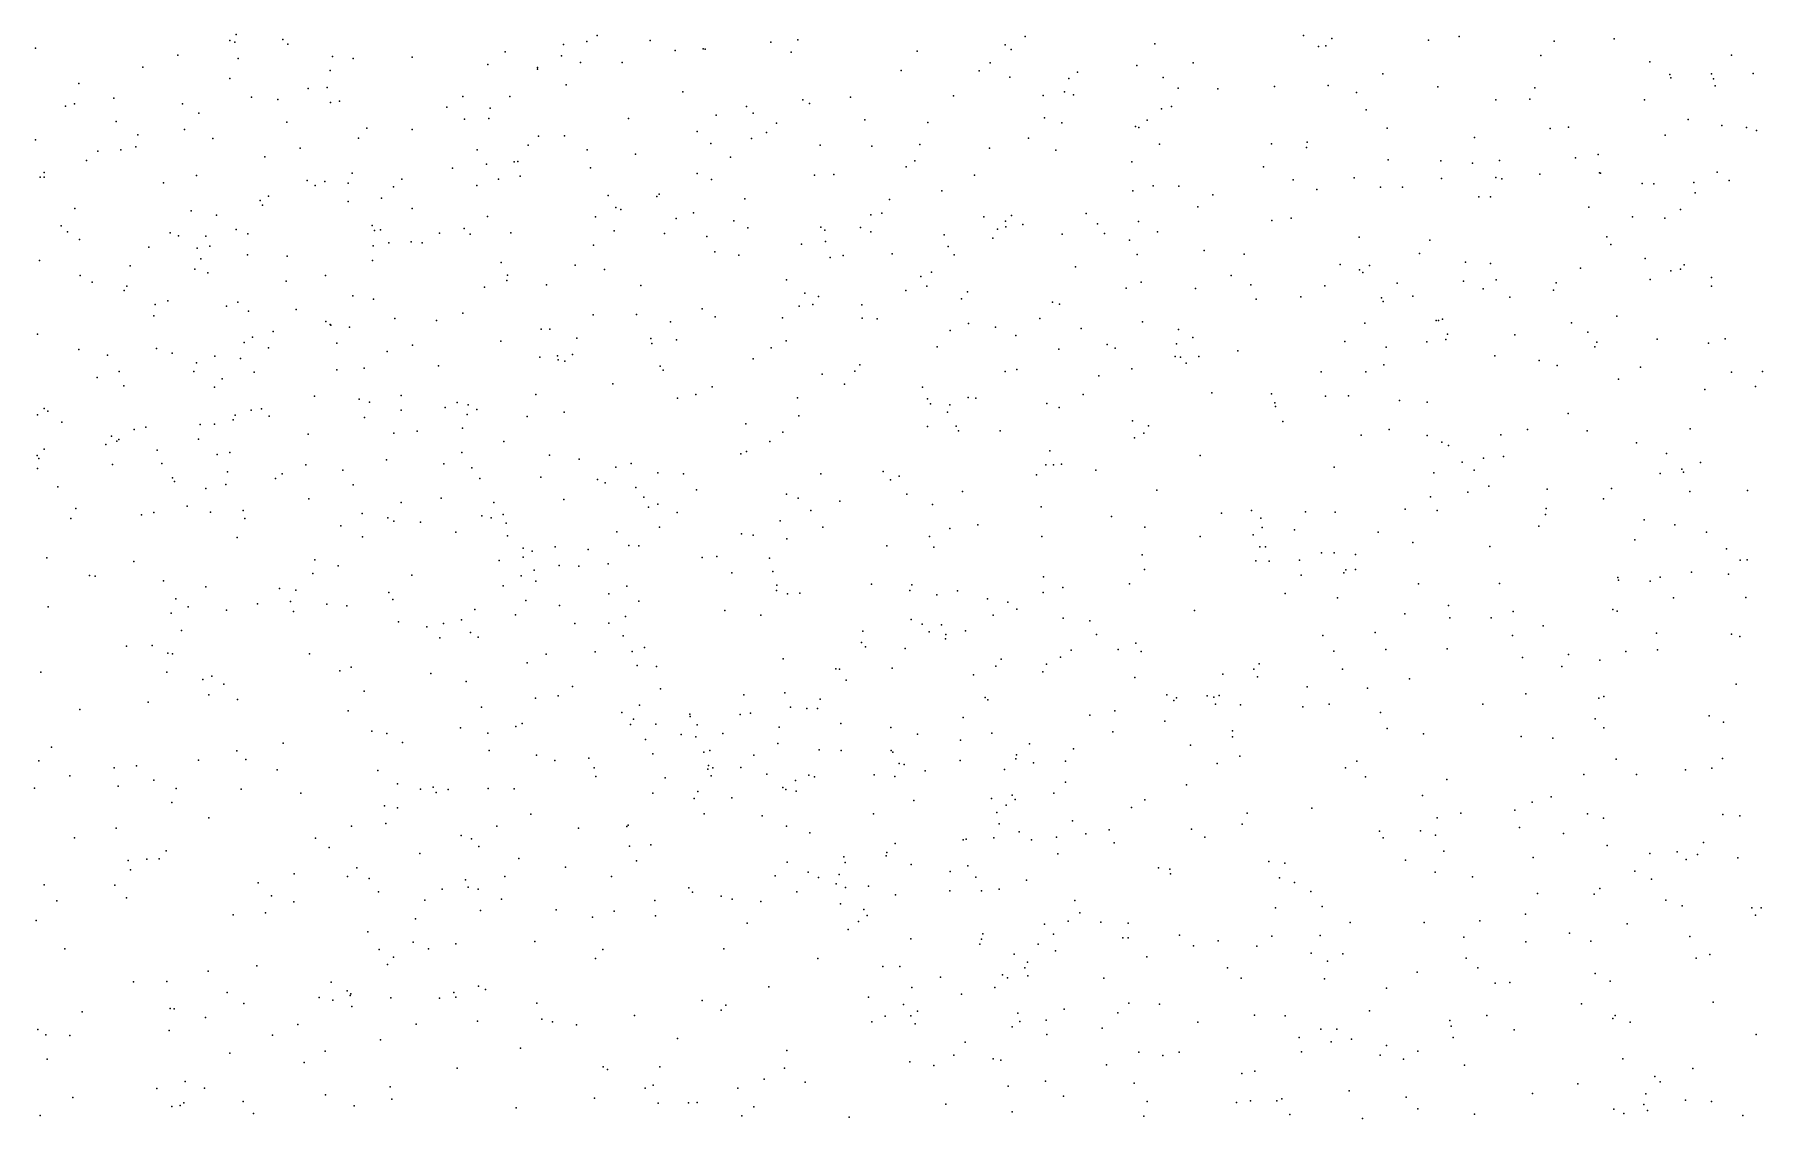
# Model space of a CAD drawing. Header units: metres. Extents: x -23.9 to 23.9, y -28.5 to 28.5.
# Drawn here: x 6.73 to 12.4, y -14.23 to -10.67 of the extents above; entities that cross this region are included whole.
import ezdxf

# ---------------------------------------------------------------- set-up
doc = ezdxf.new("R2010")
doc.units = ezdxf.units.M

msp = doc.modelspace()

# ---------------------------------------------------------------- linework, layer by layer
for p in [(6.7295, -10.7132, 6.6669), (7.3677, -10.6879, 14.9184), (7.3837, -10.693, 3.5372), (7.3883, -10.668, -4.1895), (7.5415, -10.6839, -13.2171), (7.5582, -10.699, -15.5408), (8.4622, -10.7011, 8.314), (8.5397, -10.6903, -3.6957), (8.5729, -10.6707, 6.8059), (8.7474, -10.6877, 3.2251), (8.9209, -10.7147, 5.4864), (8.9281, -10.7156, -12.0256), (9.1433, -10.6928, -15.5305), (9.2319, -10.6851, -12.7521), (9.9127, -10.7018, 14.4255), (9.9322, -10.7175, 6.6934), (9.9777, -10.6749, -7.5925), (10.4033, -10.6989, -5.9528), (10.8914, -10.6706, -3.4602), (10.9412, -10.7069, 3.2972), (10.9651, -10.7047, 16.2675), (10.9852, -10.6811, 12.3744), (11.302, -10.6863, 2.6979), (11.4028, -10.6746, -1.5938), (11.7145, -10.6899, -8.4901), (11.9117, -10.6818, 15.5319), (7.0819, -10.7747, -1.5473), (7.1966, -10.7354, 12.3914), (7.3943, -10.7468, -8.8731), (7.7044, -10.7396, 10.738), (7.7718, -10.747, 15.321), (7.9659, -10.7425, 14.9865), (8.2144, -10.766, 5.8683), (8.2713, -10.7245, 6.5573), (8.4566, -10.7376, 3.6185), (8.5188, -10.7601, 4.0368), (8.6548, -10.7597, 2.5442), (8.8296, -10.7199, 3.7934), (9.2098, -10.7257, 14.3001), (9.6231, -10.7227, -7.083), (9.8636, -10.7605, -11.8461), (10.3446, -10.7691, -18.5641), (10.5293, -10.7603, 9.2425), (11.6709, -10.737, -14.4478), (12.0281, -10.7578, 1.9769), (12.2964, -10.7357, -8.2624), (6.8714, -10.8292, 11.6772), (7.3678, -10.8127, 10.6722), (7.6969, -10.7864, -10.8404), (8.3777, -10.7762, -16.9533), (8.3779, -10.7813, 14.1554), (9.5712, -10.7865, -2.6858), (9.8276, -10.7871, 11.4342), (9.9279, -10.8076, 2.5588), (10.121, -10.8124, -9.158), (10.1496, -10.7912, 11.8318), (10.4311, -10.8094, -20.0858), (11.1518, -10.7974, -15.526), (12.0939, -10.7996, -7.6829), (12.0973, -10.8105, -21.4416), (12.2304, -10.7964, -15.0379), (12.2377, -10.8129, 3.3285), (12.3672, -10.7956, 5.6968), (6.9863, -10.8763, -17.1109), (7.4389, -10.874, 4.9854), (7.5252, -10.8811, -14.0661), (7.625, -10.8453, 12.192), (7.6873, -10.8418, -1.1786), (7.727, -10.887, 12.531), (8.1323, -10.8718, 11.2269), (8.2867, -10.8714, -12.0667), (8.471, -10.8331, 14.889), (8.8541, -10.8565, -12.5105), (9.2482, -10.8826, -7.5526), (9.4044, -10.8739, 4.5583), (9.7427, -10.8689, 14.162), (10.0374, -10.8685, -16.1794), (10.1076, -10.8562, -19.6866), (10.1367, -10.8664, -6.5689), (10.4806, -10.8435, 10.6944), (10.611, -10.8467, 8.6394), (10.7969, -10.8382, 9.5743), (10.9727, -10.8354, -6.3344), (11.0656, -10.8577, 10.5104), (11.3329, -10.8396, 11.7658), (11.5234, -10.8825, 8.9771), (11.6345, -10.8803, -3.6845), (11.6514, -10.843, 11.1986), (12.0113, -10.8825, 9.2965), (12.243, -10.8363, 16.1335), (6.8286, -10.9036, 12.2998), (6.8572, -10.8959, 11.0114), (7.2122, -10.895, 6.174), (7.2661, -10.9263, 15.1912), (7.6975, -10.8906, -12.1395), (8.0798, -10.9064, -7.8108), (8.1372, -10.9456, 9.4909), (8.2177, -10.9431, -4.85), (8.2221, -10.9097, 15.2403), (8.6757, -10.944, 14.4699), (8.9635, -10.9327, 4.7932), (9.0638, -10.9045, 3.5852), (9.0848, -10.926, -4.7777), (9.2698, -10.8941, 3.2681), (10.0418, -10.9412, 5.5641), (10.4258, -10.9123, -2.8627), (10.4583, -10.9047, -20.6786), (11.0973, -10.9147, -8.289), (6.9942, -10.953, 12.0005), (7.0658, -10.9977, -0.1644), (7.2185, -10.9801, -17.5396), (7.5543, -10.956, -0.2987), (7.8173, -10.9749, 12.8867), (7.966, -10.9797, 13.2113), (8.3802, -11.002, 2.7582), (8.4663, -11.0009, -16.4988), (8.9011, -10.9859, -16.8361), (9.129, -10.99, 5.6402), (9.1616, -10.9588, -11.638), (9.4517, -10.9479, 9.2419), (9.6581, -10.9567, 6.8331), (10.0988, -10.9581, 11.1073), (10.3402, -10.9697, -2.2651), (10.3513, -10.9726, -19.2049), (10.3784, -10.9495, -8.1931), (11.1658, -10.9753, 15.5025), (11.7017, -10.9763, 9.5135), (11.7615, -10.9718, -10.0627), (12.0789, -10.9978, 2.6336), (12.1546, -10.9469, -2.5952), (12.2653, -10.9664, 5.191), (12.3457, -10.9727, 6.0022), (12.3781, -10.983, 9.2978), (6.7292, -11.0138, 15.8716), (6.9338, -11.0505, 15.2901), (7.0092, -11.0466, -19.9557), (7.0586, -11.0362, -14.2704), (7.3112, -11.0093, -11.2324), (7.598, -11.0406, -16.8166), (7.7893, -11.0082, 4.8739), (8.1789, -11.0463, 13.8931), (8.3468, -11.0313, 6.7512), (8.5399, -11.0467, -15.9621), (8.9459, -11.0258, -8.0454), (9.0798, -11.0097, -3.4372), (9.305, -11.031, 6.6894), (9.4752, -11.0342, 10.6409), (9.6321, -11.029, 8.716), (9.8606, -11.0408, -15.3105), (9.9893, -11.0077, -17.5723), (10.0791, -11.0474, 10.3251), (10.4193, -11.0278, 6.2508), (10.7867, -11.0267, -1.6019), (10.902, -11.0386, 15.9008), (10.9036, -11.0212, -0.5255), (11.4535, -11.0055, 10.7494), (6.8966, -11.0809, 1.8441), (7.4825, -11.0692, -4.434), (8.0983, -11.1067, 15.665), (8.2103, -11.0938, 4.6965), (8.3009, -11.0857, 6.0746), (8.3128, -11.0849, -13.2513), (8.5511, -11.105, 11.323), (8.6992, -11.0607, 10.8406), (9.0105, -11.0705, -5.6258), (9.587, -11.1021, 11.139), (9.6157, -11.0827, 3.7964), (10.3278, -11.0856, 5.8038), (10.7602, -11.1022, 11.7804), (11.1701, -11.0793, 9.6867), (11.3429, -11.0823, -2.5808), (11.4461, -11.0902, 8.5962), (11.5345, -11.0813, 11.453), (11.785, -11.0724, 16.7038), (11.8593, -11.0614, -20.8029), (6.7446, -11.1363, -14.9273), (6.7579, -11.1362, 6.6388), (6.7582, -11.1203, 14.1991), (7.1492, -11.1544, 1.3437), (7.258, -11.1305, 3.219), (7.621, -11.1476, -7.824), (7.6477, -11.1632, 5.1863), (7.6788, -11.1507, 5.6936), (7.7559, -11.1557, 8.905), (7.7689, -11.1235, -13.3466), (7.9052, -11.168, -16.3264), (7.9316, -11.143, -3.5982), (8.1787, -11.1632, 8.6579), (8.2495, -11.1429, 9.7494), (8.3203, -11.1323, 11.0154), (8.9015, -11.1245, 6.6892), (8.9481, -11.1434, -15.6407), (9.2861, -11.1294, 8.2209), (9.3497, -11.1271, -4.4072), (9.8113, -11.1295, 3.3629), (10.3979, -11.1643, 10.5007), (10.4823, -11.1662, -9.1834), (10.8575, -11.1452, -9.9668), (11.058, -11.1382, -3.7913), (11.1444, -11.1692, 11.7432), (11.2165, -11.169, -1.272), (11.3441, -11.1408, -0.035), (11.5231, -11.1375, -14.8034), (11.5432, -11.1411, 15.3943), (11.6673, -11.1263, -1.3684), (11.8632, -11.122, 8.8596), (11.867, -11.1229, -9.229), (12.0033, -11.157, 9.9124), (12.0416, -11.158, 15.5955), (12.1731, -11.1536, 16.3316), (12.2493, -11.1198, -0.5495), (12.2891, -11.1476, -20.6566), (7.4666, -11.2132, 6.057), (7.475, -11.228, 2.9083), (7.4941, -11.1988, 10.6964), (7.7559, -11.2157, 15.8075), (7.8656, -11.2047, -9.1287), (8.6096, -11.1962, 7.1455), (8.7694, -11.1997, 3.04), (8.7765, -11.1916, 9.4553), (9.0575, -11.2067, 10.7908), (9.5332, -11.2098, -15.8275), (9.7042, -11.1805, 5.4813), (10.3311, -11.1815, -7.3766), (10.5942, -11.1944, 9.6332), (10.9358, -11.1769, 16.2261), (11.4677, -11.2004, 4.0614), (11.5057, -11.2004, 11.0357), (12.1778, -11.1878, -8.7606), (6.8591, -11.2388, 11.5359), (7.2401, -11.247, -3.8519), (7.324, -11.2611, -17.1823), (7.966, -11.2395, 12.5021), (8.2127, -11.2652, 0.0793), (8.5674, -11.2662, -5.7205), (8.6343, -11.2362, 14.9263), (8.651, -11.2422, 10.5404), (8.8326, -11.2717, 2.5756), (8.8898, -11.2527, 8.2353), (9.0217, -11.2795, 5.9068), (9.4713, -11.2597, 4.6752), (9.5076, -11.2544, -16.5784), (9.8419, -11.2664, -19.8634), (9.913, -11.2809, -7.7594), (9.9337, -11.2619, 6.8132), (10.1778, -11.2554, 14.5685), (10.3503, -11.2812, 11.1676), (10.5452, -11.2334, -15.281), (10.7873, -11.2786, -7.4538), (10.8516, -11.2706, -18.1968), (11.8279, -11.2342, -0.0578), (11.9718, -11.2664, 5.6945), (12.0775, -11.2712, 3.7734), (12.1295, -11.2422, -1.0612), (6.8137, -11.2962, 2.1376), (6.8349, -11.3161, 3.8659), (6.8736, -11.3406, -13.2085), (7.1714, -11.319, -20.9233), (7.199, -11.329, -20.297), (7.2892, -11.33, 3.8437), (7.388, -11.3082, 1.7028), (7.4262, -11.3223, -8.8855), (7.8351, -11.295, 10.8707), (7.8428, -11.3109, -20.7016), (7.8616, -11.3094, -0.5892), (8.0553, -11.3198, -10.7423), (8.1367, -11.3042, 13.5224), (8.1565, -11.323, -12.6174), (8.29, -11.3192, -11.7581), (8.6291, -11.3121, -3.6533), (8.7942, -11.3206, 11.5811), (8.9336, -11.3312, 6.3695), (9.0675, -11.3024, 9.2259), (9.3077, -11.3004, 2.7897), (9.3207, -11.31, -4.969), (9.4376, -11.3018, 10.2866), (9.4715, -11.316, -11.5973), (9.7124, -11.3252, 2.9436), (9.8715, -11.3367, 11.3801), (9.8878, -11.3063, 10.093), (9.915, -11.2994, 15.0685), (9.9708, -11.2911, -6.843), (10.0997, -11.3234, -3.8191), (10.215, -11.2894, -15.9398), (10.2383, -11.3208, 14.9075), (10.4129, -11.3153, -6.133), (11.0747, -11.3334, -15.2303), (11.3058, -11.343, -10.3441), (11.8874, -11.3319, 6.471), (7.1019, -11.366, 10.918), (7.2598, -11.3697, 15.6154), (7.3019, -11.3625, 10.1093), (7.4256, -11.3915, -0.0303), (7.5562, -11.3952, -11.6037), (7.8379, -11.3618, 2.7856), (7.8897, -11.3521, 11.7049), (7.9622, -11.3482, 6.3721), (7.9986, -11.3518, -13.7411), (8.561, -11.3598, 8.5318), (8.9596, -11.3808, -6.0045), (9.0385, -11.3925, -16.5612), (9.2441, -11.3559, -7.9189), (9.323, -11.3468, -8.4791), (9.3383, -11.3993, 7.0873), (9.3805, -11.3934, 3.1638), (9.542, -11.388, -5.62), (9.7252, -11.3637, -12.8281), (9.7452, -11.391, 7.4545), (10.3202, -11.3434, 6.463), (10.3455, -11.3896, 8.7658), (10.5661, -11.3771, -20.5031), (10.6972, -11.3891, -2.4955), (11.272, -11.3862, -7.8261), (11.901, -11.3573, -10.7274), (6.7432, -11.4094, 16.0834), (7.0407, -11.4271, -13.9324), (7.2525, -11.4384, 9.6277), (7.2726, -11.4047, 13.8264), (7.2952, -11.4498, 1.1428), (7.8361, -11.4095, 4.8026), (8.2576, -11.4165, 10.5766), (8.5015, -11.425, 9.8262), (8.5968, -11.4391, 6.1878), (9.6702, -11.448, 14.1994), (10.1434, -11.4305, -16.5002), (11.0115, -11.4232, -6.2055), (11.0756, -11.4404, 8.4001), (11.0859, -11.4489, 9.711), (11.108, -11.4261, 10.9128), (11.4231, -11.4156, -10.8734), (11.5053, -11.4196, 9.7902), (11.8008, -11.4345, -10.2549), (12.0128, -11.4036, 5.2491), (12.0978, -11.4431, -9.5563), (12.1292, -11.4383, 6.7178), (12.1413, -11.4237, -7.5262), (6.876, -11.4594, 9.6947), (6.9156, -11.4811, -4.1899), (7.0211, -11.5083, 10.4067), (7.0298, -11.4937, -18.029), (7.5521, -11.478, 9.385), (7.6819, -11.4588, 0.4187), (8.2034, -11.4976, 12.8254), (8.2767, -11.4749, -11.2605), (8.2788, -11.4573, 13.9116), (8.4067, -11.4898, 15.3774), (8.716, -11.4919, 14.4959), (9.1948, -11.473, 10.5158), (9.5867, -11.5081, 15.1872), (9.6356, -11.4617, 4.2667), (9.6551, -11.4935, -8.1744), (9.7887, -11.5124, 2.5141), (10.3101, -11.5007, 6.1433), (10.3587, -11.4808, 9.3108), (10.5368, -11.5019, 7.0249), (10.6539, -11.4592, 4.3944), (10.7188, -11.49, -3.7235), (10.9618, -11.493, 11.2874), (11.1987, -11.4839, -9.0186), (11.4173, -11.478, 2.9929), (11.4813, -11.5023, -18.0278), (11.5242, -11.4726, 6.2643), (11.7121, -11.5071, 6.8943), (11.7207, -11.4833, 15.5652), (12.0295, -11.472, 16.1137), (12.2306, -11.4934, -3.317), (12.231, -11.4658, 6.2937), (7.1227, -11.5545, 11.2549), (7.1635, -11.5424, -10.9678), (7.356, -11.5599, 2.042), (7.3933, -11.546, -3.4311), (7.771, -11.5257, -21.1344), (7.839, -11.5362, -9.4514), (8.9178, -11.5679, 7.1718), (9.2365, -11.5596, 6.0104), (9.2545, -11.5164, 7.5516), (9.2808, -11.5542, 14.7119), (9.3, -11.5274, -3.6014), (9.4419, -11.5555, 6.6491), (9.7695, -11.5352, 1.5705), (10.0679, -11.5468, 14.1075), (10.0909, -11.5525, 7.2676), (10.736, -11.537, -9.6545), (10.883, -11.5289, 7.1069), (11.1474, -11.5323, -18.8829), (11.1534, -11.5439, -0.3463), (11.2505, -11.5272, 15.4657), (11.5691, -11.5299, -2.712), (7.1184, -11.5912, -16.9133), (7.4286, -11.5762, 5.8447), (7.5847, -11.5704, 3.9162), (7.6829, -11.6097, 10.1244), (7.6967, -11.6201, 5.2139), (7.6988, -11.6217, 6.6778), (7.9087, -11.6, 15.7982), (8.046, -11.6063, 9.8767), (8.1327, -11.5829, -3.9043), (8.5605, -11.5876, 11.7041), (8.7021, -11.5864, -13.4027), (8.8136, -11.6105, 4.758), (8.9609, -11.595, -12.1196), (9.1811, -11.5976, 11.4938), (9.4425, -11.5991, 11.2536), (9.4928, -11.6008, 5.7512), (9.7917, -11.617, -11.9438), (10.0265, -11.6005, -2.8673), (10.3635, -11.6109, 3.7082), (11.0934, -11.6152, -7.2641), (11.3274, -11.6065, 3.8643), (11.3343, -11.6064, -6.5574), (11.3482, -11.602, 6.6051), (11.7717, -11.6145, 3.3612), (11.92, -11.592, 8.6806), (6.7358, -11.6519, 2.687), (7.4147, -11.6789, 11.7547), (7.442, -11.6618, -1.1454), (7.51, -11.6422, 11.2652), (7.7183, -11.6807, 13.9495), (7.7607, -11.628, 2.9915), (8.2565, -11.674, 2.495), (8.3889, -11.6354, -5.0657), (8.418, -11.6348, 7.4553), (8.5064, -11.6642, 0.211), (8.7499, -11.6657, 2.4785), (8.7531, -11.6821, 8.7911), (8.8337, -11.6705, 9.5141), (9.1931, -11.6729, -6.625), (9.7319, -11.6397, 7.7821), (9.8805, -11.6285, -19.5135), (9.9469, -11.6558, 3.2501), (10.1624, -11.6328, -20.4096), (10.4819, -11.6359, 6.6948), (10.5283, -11.6629, 8.3187), (11.0275, -11.6753, 6.7909), (11.2968, -11.6769, 14.8387), (11.3594, -11.6693, -2.2222), (11.3641, -11.6513, -3.5167), (11.5856, -11.6537, 16.0679), (11.8245, -11.6453, -2.0914), (11.8547, -11.678, 15.1149), (12.0525, -11.6676, 10.044), (12.2213, -11.6805, -20.1299), (12.2754, -11.6671, 5.028), (6.8721, -11.7022, -3.7126), (6.9655, -11.7209, -1.1015), (7.1271, -11.6988, 13.6701), (7.1779, -11.7134, -15.3918), (7.3186, -11.7235, -17.3981), (7.402, -11.7309, -13.3532), (7.4946, -11.6968, -12.7892), (7.8838, -11.7088, 8.6235), (7.9674, -11.6881, 12.2997), (8.385, -11.7274, -10.77), (8.4434, -11.7227, 14.1854), (8.4451, -11.7357, 8.5793), (8.4672, -11.7396, -0.4639), (8.4927, -11.7181, 12.8806), (9.0849, -11.7326, 6.7151), (9.1446, -11.6965, -4.607), (9.6896, -11.6932, -5.0977), (10.0891, -11.7004, 8.3819), (10.2475, -11.6855, 11.3107), (10.2733, -11.6978, -3.4097), (10.4709, -11.7244, 15.0393), (10.4752, -11.6835, 7.5256), (10.4883, -11.7269, -18.065), (10.5483, -11.7246, -2.8078), (10.6761, -11.7062, 9.5095), (11.1629, -11.6945, 4.5222), (11.5193, -11.7225, -8.5177), (11.6656, -11.7375, 5.8792), (11.8481, -11.6935, -9.2024), (6.9318, -11.7935, 9.3636), (7.0047, -11.7744, 6.3973), (7.2496, -11.7735, 7.8798), (7.2584, -11.7452, 4.1365), (7.4474, -11.7761, -0.656), (7.7188, -11.7683, 3.4912), (7.8082, -11.7629, 7.1626), (8.0528, -11.7554, -4.3644), (8.7795, -11.7566, 10.3562), (8.7901, -11.7697, 6.2311), (9.3118, -11.7832, 10.4311), (9.4187, -11.773, 4.3531), (9.435, -11.7518, 14.1885), (9.9126, -11.7744, 6.0692), (9.9507, -11.7679, -3.9348), (10.2199, -11.7881, 10.1668), (10.3283, -11.7657, -19.1471), (10.5065, -11.7471, 10.4659), (10.9499, -11.7753, -9.3099), (11.0959, -11.7749, 3.4608), (11.1555, -11.7524, 15.7737), (11.7247, -11.7542, -0.041), (11.9974, -11.7597, -15.0618), (12.2966, -11.7761, -8.3828), (12.3981, -11.7742, -2.9397), (7.0199, -11.8207, -9.3598), (7.3168, -11.8251, -7.6365), (7.3423, -11.7976, 6.1582), (7.9297, -11.8531, 13.7113), (8.3714, -11.8498, 4.8794), (8.6245, -11.8142, -20.1825), (8.8967, -11.8492, -7.1076), (8.951, -11.8242, 7.4038), (9.3849, -11.8161, 15.1511), (9.6409, -11.8254, 3.9542), (10.1685, -11.8491, 15.3236), (10.5908, -11.844, -15.7722), (10.7869, -11.8472, 8.5246), (11.0389, -11.8535, -15.5062), (11.9261, -11.7987, -6.6658), (12.2085, -11.8327, 13.9331), (12.3748, -11.8232, 6.895), (6.7579, -11.8954, -7.0311), (6.7698, -11.9045, 4.2992), (7.437, -11.9012, -10.4273), (7.4716, -11.8965, -4.726), (7.6458, -11.8546, 11.9969), (7.7916, -11.8653, 6.4309), (7.8254, -11.8745, -20.0413), (7.9295, -11.9006, -9.9081), (8.0738, -11.8923, -10.4167), (8.1142, -11.876, 11.4028), (8.1494, -11.8834, -11.6075), (8.178, -11.8987, 15.4343), (8.4654, -11.9075, -6.7934), (8.837, -11.8611, 9.0986), (9.2304, -11.861, -13.1821), (9.6576, -11.8639, -5.8546), (9.6669, -11.8803, 2.9411), (9.7227, -11.908, 10.1573), (9.7306, -11.8831, -6.6287), (9.7914, -11.8594, 11.3503), (9.8156, -11.8618, 15.3757), (10.0495, -11.8793, -16.391), (10.0896, -11.8919, 7.7177), (10.7973, -11.8764, 8.0236), (10.7996, -11.8884, 15.1908), (10.9635, -11.8549, -9.9539), (11.2071, -11.8695, 7.36), (11.298, -11.8743, 9.0637), (6.7364, -11.916, 8.3753), (6.8158, -11.9401, 15.3985), (7.0536, -11.9645, 12.0307), (7.0919, -11.9563, 7.3187), (7.2701, -11.9485, 2.7615), (7.3176, -11.9472, 7.0175), (7.3789, -11.9328, 9.3282), (7.3854, -11.917, -9.9565), (7.4962, -11.9202, 1.7422), (7.8091, -11.9253, -3.4443), (8.1314, -11.9596, 12.1415), (8.1464, -11.915, 13.4224), (8.3439, -11.9214, -5.5755), (9.0608, -11.9463, 2.0097), (9.2348, -11.9201, 2.8359), (9.658, -11.9542, 1.3769), (9.7512, -11.953, 14.0193), (10.3301, -11.936, -6.4602), (10.3828, -11.9522, 14.2066), (10.8243, -11.9378, 9.1262), (11.1731, -11.9646, 6.5125), (11.6265, -11.9646, 8.971), (11.7599, -11.9124, -7.9401), (12.1611, -11.9617, 9.9101), (6.9604, -12.0138, -21.0871), (6.9794, -11.9861, -17.1619), (6.997, -12.003, -15.8928), (7.0032, -11.9976, -17.9715), (7.2641, -11.9959, -0.2655), (7.6243, -11.9793, 15.5436), (7.9053, -11.9766, -7.9987), (7.9822, -11.9698, 2.9879), (8.2667, -12.0034, 10.5597), (9.1395, -12.0036, -19.8314), (9.1826, -11.973, -6.0128), (9.7596, -11.9692, 2.7427), (9.8962, -11.9688, 8.6652), (10.3364, -11.9916, 4.5366), (10.3677, -11.9764, -5.7572), (11.0814, -11.9829, -11.8131), (11.298, -11.9844, 6.0979), (11.3462, -12.0064, -19.0368), (11.3678, -12.0165, -10.1117), (11.5393, -11.9817, -15.2084), (11.8226, -11.9686, 9.8817), (11.9851, -12.0084, 7.1512), (6.7348, -12.0501, -8.3077), (6.74, -12.0591, 0.6356), (6.7583, -12.0294, 3.1756), (6.9825, -12.0794, 10.6367), (7.1293, -12.032, -10.8146), (7.1444, -12.0759, -3.4548), (7.3261, -12.0467, 1.2204), (7.3675, -12.0399, -8.7317), (7.617, -12.0801, 4.8399), (7.8816, -12.0638, 9.5963), (8.0702, -12.0772, 6.266), (8.1294, -12.0402, -20.66), (8.4168, -12.0488, 6.1675), (8.5137, -12.062, 9.592), (8.6843, -12.0764, -20.5749), (9.0445, -12.0441, 7.6506), (9.0632, -12.0368, -3.4203), (10.0463, -12.0803, -6.076), (10.0592, -12.0341, -17.3313), (10.0973, -12.0781, 11.2779), (10.553, -12.0503, 14.8079), (11.4125, -12.0721, -9.4477), (11.482, -12.059, -6.2512), (11.5485, -12.0529, -12.1837), (12.083, -12.0431, 15.429), (12.1951, -12.0731, -5.6831), (6.7357, -12.0921, 4.6332), (7.1791, -12.1227, 2.0545), (7.1853, -12.1353, 15.9265), (7.3594, -12.1031, 10.6227), (7.5173, -12.1258, 6.0298), (7.5391, -12.11, 7.4641), (7.7385, -12.098, 0.5507), (8.1622, -12.0902, 14.5613), (8.1876, -12.1256, -8.9929), (8.388, -12.1204, 8.8345), (8.5747, -12.1281, 2.726), (8.6343, -12.0879, 4.8846), (8.7722, -12.1071, 12.3696), (8.8566, -12.11, 12.8657), (9.3079, -12.1103, -3.9533), (9.5117, -12.1025, -7.8661), (9.5358, -12.1298, -2.771), (9.5649, -12.1178, -12.9931), (10.0151, -12.1133, -7.3531), (10.0706, -12.0808, 10.3048), (10.2095, -12.0981, -12.5087), (10.9918, -12.0878, 8.2361), (11.319, -12.1072, -3.9072), (11.4517, -12.0983, 4.2636), (12.0624, -12.109, -4.0161), (12.1338, -12.0945, 14.2785), (12.1395, -12.1047, 5.8362), (6.8025, -12.1529, 7.0792), (7.2889, -12.1576, -11.4492), (7.3548, -12.1451, -18.6332), (7.627, -12.1921, -13.4136), (7.7719, -12.1462, 3.9868), (8.0609, -12.1898, -3.9011), (8.5998, -12.1392, 9.1628), (8.7003, -12.1552, 13.1779), (8.7267, -12.1864, 10.4813), (8.8998, -12.162, 3.6987), (9.1942, -12.1771, 11.0809), (9.2326, -12.1894, 2.4915), (9.5893, -12.1763, 11.2262), (9.7722, -12.1675, -4.7431), (10.4103, -12.1636, -3.6047), (11.308, -12.1856, 14.6162), (11.4308, -12.1704, 3.7703), (11.5005, -12.1506, 7.0343), (11.691, -12.1602, 9.4778), (11.8762, -12.1922, 15.8174), (11.9025, -12.1586, -20.4588), (12.1594, -12.1675, -3.4729), (12.3489, -12.1642, 9.5145), (6.8624, -12.2241, -4.033), (7.078, -12.245, 9.3243), (7.1175, -12.2369, 0.8446), (7.2276, -12.216, 11.8168), (7.3043, -12.2358, 4.9069), (7.4115, -12.2298, 8.2205), (7.8016, -12.24, 9.8803), (7.9301, -12.2038, 4.5998), (8.1942, -12.2473, 9.3441), (8.2339, -12.2041, -13.6364), (8.2651, -12.2439, 10.8612), (8.464, -12.1944, -12.6437), (8.742, -12.2197, 3.171), (8.7724, -12.2093, 6.4996), (8.8362, -12.237, 11.4678), (9.275, -12.23, 6.6528), (9.3701, -12.1997, 14.3292), (9.6744, -12.2109, -19.2477), (10.0301, -12.218, 8.8972), (10.2615, -12.2505, -12.9825), (10.6225, -12.2388, -20.846), (10.7212, -12.2305, -16.1126), (10.8986, -12.2352, 14.1378), (10.996, -12.236, -7.4656), (11.2255, -12.2263, -20.406), (11.3301, -12.2298, -19.8802), (11.6859, -12.2433, -0.1296), (11.6879, -12.2233, 5.8364), (6.8453, -12.2562, 8.5268), (7.4169, -12.2565, 0.2024), (7.7315, -12.2806, -11.5895), (7.8866, -12.2542, 15.6322), (7.9059, -12.2649, 7.6503), (7.993, -12.2685, 13.4892), (8.109, -12.3013, 14.1909), (8.2251, -12.2543, -10.6641), (8.2748, -12.2719, 0.4493), (8.6374, -12.3004, -5.251), (8.7778, -12.2849, -4.068), (9.0469, -12.3067, 14.4056), (9.1736, -12.2638, -13.639), (9.3138, -12.2845, 3.888), (9.731, -12.2894, 11.7942), (9.8226, -12.2777, -20.1387), (10.3713, -12.2847, 11.3375), (10.7511, -12.255, 14.589), (10.7564, -12.2861, 15.4677), (10.8624, -12.2938, -17.5484), (11.1366, -12.3012, -10.4972), (11.6645, -12.2813, -1.8338), (12.0103, -12.2605, 9.3349), (12.1101, -12.2776, 13.7069), (12.2144, -12.3017, 13.2147), (7.3911, -12.319, -7.2592), (7.8032, -12.3162, -12.9457), (8.2787, -12.3131, 15.4202), (8.3304, -12.354, -6.3983), (8.3599, -12.3635, 14.6682), (8.4354, -12.3494, 11.1938), (8.5442, -12.3578, 12.1002), (8.6772, -12.3452, -8.3057), (8.7098, -12.3466, 5.2967), (9.0857, -12.3118, 4.9717), (9.1956, -12.323, -12.3789), (9.5239, -12.3459, -7.2338), (9.6643, -12.3158, 8.2339), (9.678, -12.3507, -12.4535), (10.0325, -12.3155, 15.2031), (10.552, -12.3157, 13.7326), (10.7262, -12.3098, -12.3957), (10.7488, -12.35, 8.8579), (10.767, -12.3495, 1.5063), (11.2508, -12.3355, -17.9667), (11.503, -12.3483, 15.9618), (11.9787, -12.3261, 14.9288), (12.2804, -12.3566, -7.2714), (6.7663, -12.3858, 15.9586), (7.0525, -12.3974, 10.5385), (7.6463, -12.3925, -21.0373), (7.7233, -12.4124, -9.9992), (8.2513, -12.3947, 4.7818), (8.3299, -12.3835, -19.4334), (8.4485, -12.4106, 3.6924), (8.513, -12.4125, -7.1209), (8.6097, -12.4054, 6.8007), (8.9183, -12.3848, -7.6424), (8.9661, -12.3816, 14.7835), (9.1388, -12.3872, 0.3984), (10.3624, -12.3754, 3.6351), (10.7354, -12.396, 2.6192), (10.779, -12.3963, -6.6252), (10.879, -12.3932, -18.9221), (10.9513, -12.3694, 4.6151), (10.9918, -12.3696, -11.3766), (11.0627, -12.3749, -2.5496), (12.3251, -12.3937, -6.0658), (12.3477, -12.3922, 14.5669), (6.907, -12.4439, 12.0002), (6.9255, -12.4458, 5.2312), (7.1495, -12.4614, 8.4513), (7.6401, -12.4368, -3.6835), (7.9648, -12.4427, 6.4713), (8.2642, -12.4772, 6.1555), (8.3242, -12.4445, 13.564), (8.3665, -12.4266, 5.2893), (8.3717, -12.4625, -4.4577), (9.0154, -12.4347, -5.9416), (9.1493, -12.4306, 14.09), (9.163, -12.4757, 6.922), (9.4742, -12.4725, 9.7647), (9.6058, -12.4744, 1.1651), (10.0387, -12.4477, -18.9258), (10.321, -12.471, -15.3214), (10.3697, -12.4242, 14.8809), (10.8838, -12.4428, 7.8769), (11.0243, -12.4351, 2.1566), (11.0308, -12.4254, 8.244), (11.062, -12.4242, 14.4045), (11.2694, -12.4712, 7.2133), (11.535, -12.4702, -15.3814), (11.9236, -12.4504, -12.0272), (11.9258, -12.4587, -8.1719), (12.0296, -12.462, -3.1254), (12.0619, -12.4488, 5.9603), (12.1652, -12.4332, 6.9451), (12.2872, -12.439, -13.8333), (7.1906, -12.5205, -8.9392), (7.2885, -12.481, -8.2012), (7.53, -12.4858, 2.8058), (7.5661, -12.5289, 15.9902), (7.5839, -12.4919, -10.7738), (7.8897, -12.4994, 8.4233), (7.9028, -12.5228, 8.0737), (8.339, -12.526, 7.819), (8.6118, -12.5039, 9.9274), (8.6707, -12.4786, -11.2881), (8.7095, -12.5284, 7.2323), (9.1623, -12.4928, -3.2253), (9.1979, -12.5039, 7.5386), (9.2386, -12.5014, 2.0554), (9.6, -12.4925, 14.9627), (9.6879, -12.5067, -15.4124), (9.7559, -12.4945, 10.2138), (9.8542, -12.5198, -18.4693), (9.9212, -12.5317, -16.7377), (10.0375, -12.4996, 6.9658), (10.102, -12.483, -15.7732), (10.8311, -12.5033, 15.131), (11.0031, -12.5171, 15.7321), (12.1061, -12.517, 12.9362), (12.3431, -12.5161, 6.332), (6.7714, -12.5463, 0.4958), (7.1745, -12.5674, 3.2669), (7.2302, -12.5467, 1.1806), (7.3561, -12.5574, -20.62), (7.4579, -12.5372, 2.3403), (7.5762, -12.5619, 9.8919), (7.6861, -12.5383, 11.7603), (7.751, -12.5437, -17.8589), (8.1278, -12.5892, 15.5665), (8.1717, -12.5555, 8.7238), (8.3053, -12.5731, -12.9304), (8.45, -12.5424, 15.0203), (8.6659, -12.5785, 6.3514), (8.9925, -12.5583, -0.4918), (9.1108, -12.5738, -14.3913), (9.6044, -12.5882, 2.4266), (9.8729, -12.5734, -8.3288), (9.951, -12.5545, -3.9589), (10.1028, -12.5833, 8.8851), (10.5337, -12.5581, -5.5208), (11.2241, -12.5696, 3.9805), (11.3676, -12.542, -3.1487), (11.3718, -12.5827, -18.8181), (11.5078, -12.5828, -6.3804), (11.5796, -12.5613, 6.7933), (11.9066, -12.5549, 13.9728), (11.9209, -12.5607, 15.5664), (7.2087, -12.6246, 1.7953), (7.9211, -12.5962, 6.095), (8.0145, -12.6118, 13.9335), (8.0686, -12.6015, -9.0566), (8.1579, -12.6307, 14.4499), (8.1824, -12.6457, 4.1563), (8.4997, -12.601, -10.5058), (8.612, -12.5997, 13.2102), (8.6584, -12.6415, 14.5363), (9.4456, -12.6259, -18.1287), (9.6405, -12.6037, 6.8633), (9.6627, -12.6283, -16.0592), (9.7035, -12.6053, -13.0913), (9.7172, -12.6371, 7.5329), (9.782, -12.6248, -4.4115), (10.1906, -12.5923, 10.7481), (10.2126, -12.6368, 7.3469), (10.9546, -12.6407, 6.6581), (11.127, -12.6305, -15.9698), (11.5778, -12.6408, 13.2986), (11.678, -12.6087, 6.156), (12.0508, -12.6331, -0.0517), (12.296, -12.6365, -10.2798), (12.3237, -12.6442, -4.7146), (7.0287, -12.676, 16.1284), (7.1122, -12.6739, 10.1978), (7.1636, -12.6985, -17.5036), (7.1796, -12.7007, -18.8771), (7.6294, -12.7009, -8.9015), (8.0569, -12.648, 12.0892), (8.4056, -12.7015, 5.9363), (8.5664, -12.694, -7.6717), (8.6881, -12.6936, 0.7603), (8.7285, -12.68, 5.5827), (9.441, -12.6632, 4.6018), (9.4544, -12.6778, -5.8023), (9.5837, -12.6836, -14.1129), (9.7168, -12.6521, 4.2543), (10.1293, -12.6885, 4.5839), (10.2833, -12.6866, -13.234), (10.3418, -12.6658, -18.2), (10.3591, -12.6931, -20.6081), (10.9908, -12.6915, 7.3958), (11.1623, -12.6867, -18.2622), (11.3629, -12.6848, 14.834), (11.7619, -12.7033, 15.0169), (11.9495, -12.6927, 6.6323), (12.0534, -12.6874, -16.6113), (6.7469, -12.7606, 3.9842), (7.1602, -12.7608, -5.27), (7.7289, -12.7571, 7.8718), (7.7655, -12.7441, -4.9387), (8.343, -12.7305, 5.5104), (8.7041, -12.7396, 3.7111), (8.768, -12.7429, 12.6693), (9.1841, -12.7175, 1.5953), (9.3571, -12.7504, 11.7685), (9.3688, -12.7512, 0.0751), (9.5419, -12.7481, -3.0959), (9.8821, -12.7411, 8.5955), (9.8989, -12.7179, 12.0287), (10.0365, -12.7596, -14.8432), (10.048, -12.7348, -3.1512), (10.094, -12.7115, -20.0176), (10.7289, -12.7509, 7.9082), (10.7461, -12.7333, -16.2275), (11.0197, -12.7506, 11.6897), (11.6105, -12.7133, -15.858), (11.7399, -12.7423, -8.5869), (11.8648, -12.7215, -9.2184), (7.2793, -12.7849, 8.141), (7.3089, -12.7736, -9.5446), (7.3479, -12.8005, 11.8033), (8.0271, -12.7656, 0.3037), (8.1437, -12.7914, 4.537), (8.4927, -12.8078, -6.5308), (8.7814, -12.8158, 9.6395), (9.3909, -12.7869, 4.0753), (9.8089, -12.7694, 13.6132), (10.3385, -12.7784, -17.458), (10.627, -12.7677, -15.636), (10.7408, -12.7768, -11.5251), (10.9037, -12.8095, 6.9583), (11.1015, -12.813, -8.1128), (11.24, -12.7832, 15.5835), (12.3114, -12.8002, -13.3246), (7.0989, -12.8595, -7.3281), (7.2988, -12.8354, 3.0488), (7.3929, -12.8502, 2.4623), (7.8088, -12.8233, -9.5153), (8.371, -12.8465, -4.8086), (8.445, -12.8384, 10.263), (8.7119, -12.8698, 8.723), (9.0548, -12.8355, -7.273), (9.1891, -12.8285, -6.1955), (9.3052, -12.8497, 15.2216), (9.8466, -12.8441, 5.2821), (9.8551, -12.8522, 14.9099), (10.4426, -12.8349, 7.072), (10.4658, -12.854, 14.9176), (10.4747, -12.8452, 10.9782), (10.5752, -12.8383, 8.6999), (10.5974, -12.8426, 2.4392), (10.603, -12.8658, -16.964), (10.6147, -12.8373, -6.6061), (10.6851, -12.8685, -13.0407), (10.9763, -12.8655, 14.7289), (11.4808, -12.8655, -4.3305), (11.6214, -12.8322, -12.5021), (11.8612, -12.8459, -14.0993), (11.8778, -12.841, -2.6413), (6.8752, -12.8838, -8.0954), (7.7561, -12.8874, 6.0002), (8.1931, -12.8762, -19.7236), (8.3265, -12.9298, 11.7481), (8.6539, -12.8936, -19.4667), (8.6929, -12.9151, 9.2779), (8.7662, -12.9312, -18.8841), (8.8778, -12.8992, -13.9526), (8.8786, -12.906, 6.5474), (9.0427, -12.8999, 12.9413), (9.0768, -12.8951, -11.2516), (9.2076, -12.8754, 5.6335), (9.2619, -12.88, 13.8514), (9.2965, -12.8806, -17.6205), (9.3735, -12.9294, -15.4663), (9.7747, -12.91, -17.2322), (10.19, -12.9026, 7.5964), (10.2721, -12.8878, 1.0612), (10.4365, -12.9221, 1.6207), (10.8895, -12.8752, 12.2399), (11.1444, -12.8939, 13.2609), (11.849, -12.9139, -6.536), (12.2229, -12.9039, -11.5172), (12.2708, -12.9249, 12.7884), (7.834, -12.9543, 12.0044), (7.8823, -12.9622, -10.4345), (8.1249, -12.9439, 5.3611), (8.2143, -12.9614, 15.206), (8.3065, -12.9396, -8.7159), (8.6831, -12.933, 14.1975), (8.7324, -12.9817, 6.9187), (8.849, -12.9659, 8.0434), (8.8975, -12.973, 12.109), (8.9017, -12.9341, -20.49), (8.9862, -12.9627, -5.1623), (9.1709, -12.9418, -12.5341), (9.5375, -12.9425, -6.6804), (9.6247, -12.9648, -11.3365), (9.7661, -12.9839, 13.3009), (9.8684, -12.9616, 10.6565), (10.2658, -12.9567, 8.5758), (10.6589, -12.9531, -18.8938), (10.6589, -12.9732, 4.5365), (11.1658, -12.9455, 11.4201), (11.2857, -12.9639, -8.5105), (11.6065, -12.9724, -9.5523), (11.7105, -12.9774, -16.2711), (11.8774, -12.9432, -11.8603), (6.7826, -13.0071, 7.9444), (7.3902, -13.0196, 6.5171), (7.5425, -12.9939, -11.1421), (7.9339, -12.9919, 15.696), (8.2186, -13.0177, -11.7235), (8.374, -13.0338, 9.5769), (8.546, -13.0432, 5.6168), (8.756, -13.029, -3.8601), (8.9232, -13.0235, 6.0918), (8.9427, -13.0176, 3.9229), (9.0871, -13.0337, -16.3389), (9.1664, -12.9954, 12.6352), (9.3014, -13.0161, 1.9686), (9.3738, -13.0183, -16.8964), (9.538, -13.018, -3.9806), (9.544, -13.0237, 11.881), (9.9498, -13.0318, -6.3755), (9.9922, -12.9966, 8.2962), (10.1362, -13.0129, -4.2972), (10.5207, -13.0009, -7.4715), (10.6824, -13.0367, -10.835), (12.267, -13.0444, -3.6582), (6.7407, -13.0523, 16.3752), (6.9883, -13.0748, 4.0399), (7.0608, -13.068, 4.6034), (7.2649, -13.0493, 16.1738), (7.4202, -13.0478, -8.2921), (7.5233, -13.0811, -5.43), (7.853, -13.0841, -4.4082), (8.4347, -13.0507, 8.9704), (8.5633, -13.0749, 4.1117), (8.9363, -13.0795, 5.6609), (8.9389, -13.067, -0.496), (8.9525, -13.0749, 9.0265), (9.0453, -13.0743, 15.1698), (9.1299, -13.0957, 4.223), (9.2681, -13.0994, -13.1413), (9.4828, -13.0981, 13.514), (9.5646, -13.0605, 9.7963), (9.5805, -13.0644, -19.5705), (9.6501, -13.0845, -13.8234), (9.7651, -13.0507, 7.6444), (9.9097, -13.081, 0.7738), (9.9473, -13.0456, -14.3978), (10.0055, -13.0588, -7.5579), (10.1107, -13.0527, -5.0485), (10.608, -13.0603, 8.1035), (11.0299, -13.075, -14.205), (11.067, -13.0529, -13.7028), (11.8116, -13.0968, 0.3577), (11.9181, -13.0464, 12.8439), (11.9842, -13.0969, -5.5328), (12.146, -13.0817, 0.8347), (12.2325, -13.0765, -8.4649), (6.7265, -13.1414, -18.0055), (6.842, -13.1017, -18.5942), (7.0011, -13.1355, 2.4718), (7.1183, -13.1152, 2.0992), (7.1912, -13.1431, 3.3517), (7.405, -13.1447, 4.3709), (7.6004, -13.1577, 5.1309), (7.9179, -13.1271, 14.5132), (7.9932, -13.1454, 5.6924), (8.0345, -13.1385, 14.8385), (8.0443, -13.1559, 13.9614), (8.0837, -13.1458, 8.9709), (8.2156, -13.1431, -7.6976), (8.3005, -13.1443, -13.6893), (8.5684, -13.1039, -3.2044), (8.7561, -13.158, -19.9146), (8.796, -13.1073, -12.7932), (8.9032, -13.1524, 10.8079), (8.9474, -13.1017, -15.0377), (9.1828, -13.1401, 13.2875), (9.1928, -13.146, -3.6043), (9.224, -13.1167, -10.6577), (9.2267, -13.152, 5.9082), (9.2869, -13.1044, 11.4238), (9.5508, -13.104, 3.7994), (10.0721, -13.1578, 5.1265), (10.1103, -13.1225, -13.1534), (10.5073, -13.131, -4.041), (11.0949, -13.1047, 14.402), (11.3622, -13.1137, 13.9454), (7.1774, -13.1887, 12.2053), (7.8752, -13.2, -14.4051), (7.9182, -13.2059, 11.7693), (8.892, -13.1756, 8.4279), (9.0148, -13.1735, 0.5366), (9.6121, -13.1818, 8.8903), (9.8673, -13.1762, 10.2501), (9.9154, -13.1972, 4.7929), (9.9352, -13.1651, -8.1305), (9.945, -13.1793, 11.9016), (10.3271, -13.2055, -10.4355), (10.371, -13.1802, 12.284), (10.9195, -13.2069, -2.9904), (11.282, -13.1662, -16.228), (11.5857, -13.2145, -12.1413), (11.6427, -13.1877, 13.0931), (11.7044, -13.1697, -20.1935), (7.2983, -13.2392, 7.4166), (7.7668, -13.2663, -13.7878), (7.88, -13.2573, -8.3703), (8.244, -13.2669, 15.4424), (8.3556, -13.2269, -14.567), (8.6706, -13.2675, 7.8018), (8.6753, -13.2633, 10.4782), (8.9249, -13.2265, -7.692), (9.115, -13.233, 6.5864), (9.1952, -13.2667, -8.2698), (9.4798, -13.2258, 9.3201), (9.8849, -13.2214, 9.9066), (9.8923, -13.2586, 14.6228), (10.1331, -13.2493, 7.2204), (10.6901, -13.2596, -12.4473), (10.7073, -13.2233, 1.3319), (11.3305, -13.2388, 11.3753), (11.4081, -13.2236, 12.099), (11.6012, -13.2711, -14.1525), (11.8234, -13.2257, -3.3915), (11.8762, -13.2402, 1.2037), (12.2682, -13.2287, -0.2475), (12.3234, -13.2328, -17.3803), (6.8571, -13.305, 7.5737), (6.9939, -13.2728, -4.1783), (7.6484, -13.3059, 7.4016), (8.127, -13.2968, 15.8272), (8.1608, -13.3083, 4.6858), (8.5124, -13.2734, 7.4362), (8.7499, -13.3277, -4.8438), (9.2713, -13.2889, 8.8217), (9.5516, -13.3239, 7.79), (9.7741, -13.3115, -12.4198), (9.7844, -13.3091, 5.839), (9.8751, -13.305, 4.6022), (9.9584, -13.2856, 2.0701), (9.9994, -13.3118, 8.9551), (10.081, -13.3025, -18.5154), (10.1771, -13.2918, -14.8042), (10.2536, -13.2785, -11.3664), (10.2707, -13.3216, 13.1314), (10.5238, -13.2763, -19.6782), (10.5682, -13.3028, -14.0611), (11.1408, -13.2826, 12.3905), (11.1534, -13.3051, -11.8328), (11.2756, -13.2823, -4.0247), (11.325, -13.2961, 0.8396), (11.7453, -13.2911, -11.5448), (12.2045, -13.3201, -4.4966), (7.0343, -13.3791, 10.9689), (7.0946, -13.3751, 11.3289), (7.1355, -13.3741, 2.9042), (7.1581, -13.3477, 3.6746), (7.6939, -13.337, 7.0365), (7.9911, -13.3558, 7.693), (8.1846, -13.3327, 9.4113), (8.3161, -13.3731, 0.1014), (8.6788, -13.3317, 13.502), (8.7024, -13.3798, 6.8868), (9.3832, -13.367, 12.5001), (9.5219, -13.3641, 11.3706), (9.5243, -13.3534, -17.3718), (10.0856, -13.3575, 5.4812), (10.7774, -13.3825, 14.445), (11.227, -13.3781, -10.2069), (11.3519, -13.3485, -9.0653), (11.645, -13.3691, -14.8972), (11.8881, -13.33, -3.9149), (12.0284, -13.3562, -14.3793), (12.1184, -13.3504, -6.9307), (12.1482, -13.3754, 12.9394), (12.1852, -13.3592, -9.9179), (12.3176, -13.3704, -7.7873), (7.0411, -13.4099, 16.5572), (7.5782, -13.4231, 4.083), (7.7533, -13.4314, -10.8974), (7.7839, -13.4032, -18.1018), (7.8244, -13.4378, 4.9573), (8.2704, -13.4313, 13.6467), (8.4693, -13.4011, 4.4769), (8.6201, -13.4313, -2.8272), (9.1574, -13.4295, 15.0084), (9.1968, -13.3852, -5.1891), (9.2662, -13.4171, -2.9684), (9.3, -13.4352, -17.8402), (9.3673, -13.4246, -7.5928), (9.3872, -13.3856, -18.6149), (9.6036, -13.3928, 13.2453), (9.7317, -13.4153, -5.2989), (9.7897, -13.397, -0.0951), (9.816, -13.434, 11.1231), (10.4152, -13.4034, -16.3979), (10.4534, -13.4078, 0.2462), (10.455, -13.4235, 7.212), (10.8129, -13.4362, 8.1396), (10.8299, -13.3882, -20.2504), (11.3234, -13.4179, -7.2002), (11.4459, -13.4331, -11.0387), (11.9797, -13.4137, -13.5852), (12.0341, -13.4403, 13.9297), (6.758, -13.459, 10.7849), (6.9904, -13.4603, 7.0076), (7.4602, -13.452, 4.798), (7.5042, -13.4948, -8.1634), (7.8558, -13.4821, -5.1324), (8.0648, -13.4738, 7.3106), (8.1409, -13.4423, -10.5716), (8.1499, -13.4672, 15.0341), (8.1828, -13.4737, 9.7345), (8.8744, -13.4688, 4.5586), (8.8858, -13.4833, 14.4124), (8.98, -13.4967, 8.8293), (9.2288, -13.4822, -16.7511), (9.3577, -13.4554, 1.0089), (9.3887, -13.4673, -13.7437), (9.4634, -13.4635, -19.1022), (9.5528, -13.4919, 4.5798), (9.7306, -13.4789, -4.0096), (9.8352, -13.4783, -11.593), (9.8932, -13.4737, 3.4011), (9.9822, -13.444, -6.9879), (10.8623, -13.4519, 12.8392), (10.9159, -13.4808, 11.1236), (11.6593, -13.487, -4.5994), (11.8455, -13.4899, 11.3648), (11.864, -13.4708, 13.1421), (6.7998, -13.5117, -9.3415), (7.0282, -13.5022, -5.3692), (7.4841, -13.5511, 6.2408), (7.5774, -13.515, -4.223), (8.0073, -13.5095, 8.7984), (8.1898, -13.5431, -3.6337), (8.2589, -13.5064, 11.5838), (8.439, -13.5415, -13.4459), (8.6288, -13.5453, 10.1762), (8.762, -13.5102, 8.3499), (9.0167, -13.506, -15.5985), (9.1099, -13.5141, 13.4932), (9.3719, -13.5214, 10.785), (9.4488, -13.5397, 14.8457), (10.1415, -13.5108, 11.9408), (10.1577, -13.5515, -4.8869), (10.7994, -13.5342, 14.1108), (10.9532, -13.5301, -6.4528), (12.0815, -13.5097, -15.8458), (12.1342, -13.5278, -16.6136), (12.3631, -13.5341, -8.6236), (12.3936, -13.5347, 13.7422), (6.7316, -13.5762, 12.5447), (7.3788, -13.5572, 11.1921), (7.9766, -13.5703, 14.7506), (8.5577, -13.5649, 7.9271), (8.7644, -13.5609, 11.7138), (9.0651, -13.5852, -11.8394), (9.3966, -13.6056, 13.7045), (9.4312, -13.5796, 6.4833), (9.4597, -13.5599, -0.8312), (10.042, -13.5886, 13.1126), (10.1197, -13.5783, -3.6124), (10.2259, -13.5813, 9.0712), (10.3164, -13.5852, 11.3516), (11.0452, -13.5823, -11.2896), (11.2875, -13.5832, 11.2771), (11.47, -13.5777, 12.8844), (11.6199, -13.5552, -15.6669), (11.9539, -13.5872, 11.8036), (12.3754, -13.559, -19.6099), (7.8205, -13.6135, 6.6669), (7.9694, -13.6476, 7.9768), (8.1094, -13.6525, 5.0088), (8.3684, -13.6446, 8.679), (9.6024, -13.6359, 14.2787), (9.8292, -13.6535, 2.8605), (9.8349, -13.6374, -14.2628), (9.8393, -13.6201, -16.9295), (10.0212, -13.6536, 1.7342), (10.0714, -13.6211, 10.3792), (10.2988, -13.6329, -17.7613), (10.316, -13.6328, 2.9196), (10.485, -13.624, 3.7016), (10.5304, -13.6592, 12.3702), (10.6114, -13.6434, 11.1861), (10.7383, -13.6605, -18.4914), (10.7876, -13.6271, -4.2622), (10.9462, -13.6253, -13.2638), (11.4182, -13.6304, -8.3052), (11.622, -13.6459, -14.5073), (11.7649, -13.618, 13.7071), (11.835, -13.6435, -11.8974), (12.1594, -13.629, 13.5106), (6.8256, -13.6689, 11.792), (7.4561, -13.7249, 3.8153), (7.8575, -13.6716, 8.354), (7.8852, -13.7201, -13.4765), (7.9045, -13.6969, 11.8431), (8.0201, -13.6689, 13.8323), (8.5682, -13.7014, -4.0658), (8.5914, -13.6709, 13.6045), (8.9892, -13.6695, 12.0975), (9.2979, -13.7006, 8.4462), (9.9424, -13.6872, 4.8842), (9.9858, -13.7125, -15.0188), (10.0775, -13.6759, -15.9456), (10.3774, -13.6957, -15.499), (10.9169, -13.6831, -19.1693), (10.9703, -13.7092, -15.3268), (11.0205, -13.6858, -14.6282), (11.4252, -13.6998, -7.8348), (12.1803, -13.6994, -15.0319), (12.2253, -13.6873, 11.4537), (7.0512, -13.7774, 12.607), (7.161, -13.7762, -4.3828), (7.2964, -13.7429, 3.2522), (7.7004, -13.7785, 16.0925), (9.5111, -13.7267, 1.583), (9.5669, -13.7267, -15.6315), (9.6999, -13.7624, 7.419), (9.9032, -13.7549, 5.6111), (9.9202, -13.7644, -18.0484), (9.9774, -13.7315, 4.1595), (9.9865, -13.7579, 7.2204), (10.2359, -13.7659, 11.7215), (10.6417, -13.7316, 8.3369), (10.6876, -13.7655, -19.6704), (10.9607, -13.7674, 12.3579), (11.2647, -13.7455, -6.8235), (11.4637, -13.7316, 11.9801), (11.5685, -13.7796, 10.938), (11.8489, -13.7505, -8.1599), (11.8985, -13.7754, 1.3697), (7.3583, -13.8124, -17.5383), (7.6606, -13.8291, -4.8605), (7.706, -13.8373, 6.2261), (7.7527, -13.8072, -8.973), (7.7626, -13.8221, -18.7861), (7.7641, -13.8167, 12.1851), (7.8957, -13.8302, -17.6862), (8.0561, -13.8308, -8.3699), (8.1028, -13.8122, 6.2146), (8.1089, -13.8282, -18.3518), (8.1836, -13.7919, 9.5244), (8.2064, -13.8022, 15.2191), (9.1367, -13.7943, 0.4441), (9.4636, -13.828, -16.1312), (9.6066, -13.7962, 3.6571), (9.7686, -13.818, -1.3854), (9.8789, -13.7963, -2.2915), (11.1643, -13.7985, 14.1109), (11.5204, -13.7822, 0.1021), (6.8826, -13.8756, 2.8835), (7.172, -13.865, 16.4311), (7.1849, -13.8665, 12.9807), (7.2872, -13.895, 6.5435), (7.4133, -13.849, 12.2284), (7.7676, -13.858, 4.1853), (8.3751, -13.8473, 9.9447), (8.6956, -13.8877, -11.0909), (8.9182, -13.839, 4.7636), (8.98, -13.87, -0.8509), (8.9957, -13.8539, 6.8213), (9.5189, -13.8906, 6.0168), (9.5785, -13.8522, 13.5524), (9.6026, -13.8887, 7.7905), (9.6242, -13.874, -4.3628), (9.9535, -13.8802, -16.5289), (10.1057, -13.8676, -7.3441), (10.2824, -13.8791, -6.6037), (10.3183, -13.8474, -2.5246), (10.4191, -13.8505, 13.3422), (10.7303, -13.8872, 7.5611), (10.832, -13.8895, -7.6502), (11.1088, -13.8727, 11.3236), (11.4939, -13.888, -11.4073), (11.8042, -13.8496, -8.7382), (11.9142, -13.8881, -19.4951), (12.236, -13.844, 11.8304), (6.737, -13.9338, -9.1359), (6.7638, -13.9511, 16.4558), (7.1688, -13.937, -18.8136), (7.5906, -13.9177, 4.8125), (7.979, -13.9165, -2.5166), (8.1802, -13.9061, 11.8351), (8.3918, -13.8996, 6.6591), (8.4271, -13.9092, -14.7031), (8.5055, -13.9182, 9.0315), (9.4752, -13.9087, -3.3095), (9.6167, -13.9157, 0.3731), (9.9349, -13.9251, 10.5414), (9.9608, -13.9081, 5.2624), (10.0466, -13.9037, 13.3049), (10.049, -13.9502, 14.1881), (10.2303, -13.9295, -1.9665), (10.5447, -13.9095, -3.0563), (10.9488, -13.9328, 1.4162), (11.0006, -13.9326, 0.291), (11.3717, -13.9043, -9.6858), (11.3767, -13.9232, -13.3343), (11.5834, -13.935, -17.8299), (11.9073, -13.8981, 5.4343), (11.9644, -13.9104, -3.48), (12.3778, -13.9501, -10.0902), (6.8421, -13.9539, 6.702), (7.5071, -13.9528, 11.387), (7.6809, -14.0049, 14.8942), (7.8624, -13.9681, -7.8235), (8.3212, -13.9954, -13.4644), (8.8364, -13.964, 10.329), (9.1958, -14.0025, -15.6101), (9.7811, -13.9758, 4.8045), (10.3507, -14.0084, 13.8891), (10.4833, -14.0081, 11.7839), (10.877, -13.9605, 13.9682), (10.885, -14.0074, 12.1107), (10.9827, -13.9745, 12.9472), (11.049, -13.9655, -16.4349), (11.1638, -13.9866, -7.2444), (11.2674, -14.0048, -19.183), (11.3825, -13.9606, 12.9916), (6.7684, -14.0317, 12.7152), (7.3673, -14.012, 3.5151), (7.6114, -14.0427, 12.4669), (8.1132, -14.0606, -3.1682), (8.5929, -14.0561, 12.2821), (8.7786, -14.0561, -8.1452), (9.1879, -14.0609, 4.578), (9.5998, -14.0398, 10.702), (9.6781, -14.0517, -1.9527), (9.744, -14.0184, 13.8074), (9.8729, -14.0297, -13.0788), (9.8981, -14.0341, -3.7988), (10.2448, -14.0495, -10.3522), (10.4303, -14.0191, 1.4043), (11.1438, -14.018, -19.9872), (11.2194, -14.0308, 11.0346), (11.4202, -14.0514, 12.107), (11.9397, -14.0298, 12.1342), (12.1693, -14.062, -9.3323), (7.2214, -14.1048, 16.0696), (7.8938, -14.1218, 4.8406), (8.6076, -14.0657, -2.1559), (8.7566, -14.117, -15.141), (9.1214, -14.0974, 12.5579), (9.2556, -14.1073, -3.778), (9.9222, -14.12, 8.4119), (10.0453, -14.1039, 7.463), (10.3363, -14.11, -1.1258), (10.6897, -14.0785, 13.5826), (10.7314, -14.0703, 3.2562), (11.792, -14.1119, -9.6145), (12.0446, -14.0886, -5.023), (12.0619, -14.106, -17.7979), (6.8518, -14.157, -8.609), (7.1279, -14.1274, 14.1574), (7.2167, -14.1747, -9.0344), (7.2848, -14.1266, 13.2078), (7.4108, -14.1708, -8.5952), (7.6813, -14.1482, 3.7665), (7.8997, -14.1629, 15.5902), (8.5643, -14.1595, 9.6948), (8.7306, -14.1266, 4.8485), (8.7737, -14.1761, 0.1016), (8.8731, -14.1748, 9.1786), (8.9009, -14.1739, 9.9111), (9.0346, -14.127, 13.3918), (9.7177, -14.1787, 7.9873), (10.1038, -14.1525, -0.642), (10.378, -14.1707, 8.2611), (10.6716, -14.174, -2.4171), (10.7172, -14.1683, -11.3464), (10.8036, -14.1677, -10.4711), (10.8201, -14.1616, -12.909), (11.0419, -14.1355, 11.7553), (11.2285, -14.1562, 13.7829), (11.643, -14.144, -13.9168), (12.0148, -14.1451, 10.3826), (12.1454, -14.1655, -15.4907), (12.2306, -14.17, 11.962), (6.7454, -14.2157, 16.0561), (7.1766, -14.1868, 3.0772), (7.2039, -14.1834, -5.5238), (7.4452, -14.2095, 15.5632), (7.7751, -14.1844, 15.2391), (8.3074, -14.1913, -8.7714), (9.0484, -14.2176, -2.9817), (9.0869, -14.1873, 9.5649), (9.4003, -14.2214, 3.4956), (9.9357, -14.2041, 5.472), (10.3679, -14.2185, -4.1139), (10.8469, -14.2132, -3.3131), (11.085, -14.2259, 13.3368), (11.2668, -14.1944, -14.5543), (11.4529, -14.2114, 0.873), (11.9107, -14.1957, 0.2061), (11.9435, -14.2098, 10.7175), (12.0083, -14.1796, 1.1657), (12.0211, -14.1997, -11.9163), (12.3333, -14.2166, 10.0377)]:
    msp.add_point(p)

doc.saveas('drawing.dxf')
